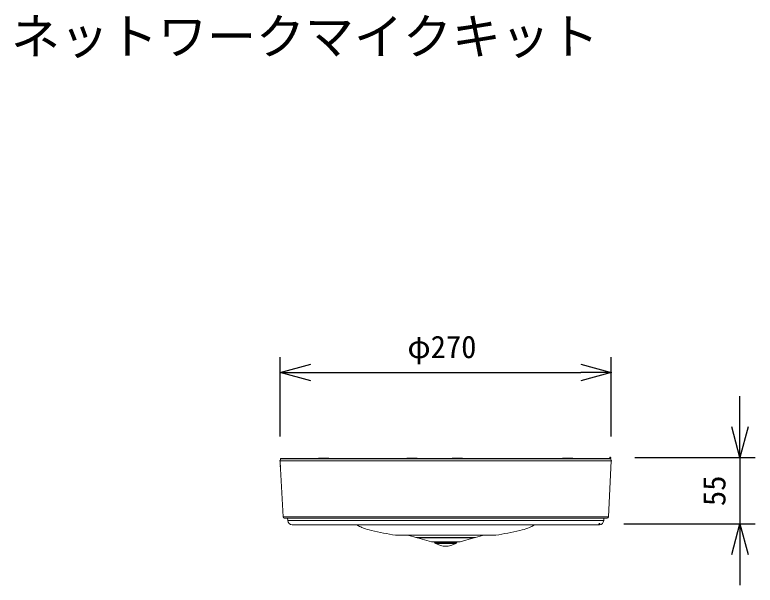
# Model space of a CAD drawing. Units: millimetres, scale not verified. Extents: x -63 to 62, y -116 to 117.
# Drawn here: x -35.2 to 25.3, y 70.2 to 116.7 of the extents above; entities that cross this region are included whole.
import ezdxf
from ezdxf.enums import TextEntityAlignment as Align

# ---------------------------------------------------------------- set-up
doc = ezdxf.new("R2010")
doc.units = ezdxf.units.MM
doc.header["$LTSCALE"] = 0.125
doc.header["$PDMODE"] = 32
doc.header["$PDSIZE"] = 0.025
for name, color, linetype in [('0-0_0', 7, 'Continuous'), ('0-1_Defpoints', 7, 'Continuous'), ('0-2_SUNPO', 7, 'Continuous'), ('0-4_MOJI1', 7, 'Continuous')]:
    doc.layers.add(name, color=color, linetype=linetype)
doc.layers.add('0-3_GAIKEI', color=1, linetype='Continuous', lineweight=18)
doc.styles.add('ＭＳ ゴシック', font='')
doc.styles.get('ＭＳ ゴシック').set_extended_font_data('MS Gothic')

# ---------------------------------------------------------------- blocks, each defined once
blk = doc.blocks.new('_Open30')
at = {"layer": '0-0_0'}
blk.add_line((0, 0), (-1, 0), dxfattribs=at)
blk.add_lwpolyline([(-1, 0.26795), (0, 0), (-1, -0.26795)], dxfattribs=at)
blk = doc.blocks.new('D1')
at = {"layer": '0-1_Defpoints'}
for p in [(207.0209, 340.9031), (179.9792, 333.6934), (207.0209, 333.6934)]:
    blk.add_point(p, dxfattribs=at)
at = {"layer": '0-2_SUNPO'}
for p, q in [((179.9792, 335.6934), (179.9792, 342.1531)), ((207.0209, 335.6934), (207.0209, 342.1531)), ((182.4792, 340.9031), (204.5209, 340.9031))]:
    blk.add_line(p, q, dxfattribs=at)
at = {"layer": '0-2_SUNPO', "xscale": 2.5, "yscale": 2.5, "rotation": 180}
blk.add_blockref('_Open30', (179.9792, 340.9031), dxfattribs=at)
at = {"layer": '0-2_SUNPO', "xscale": 2.5, "yscale": 2.5}
blk.add_blockref('_Open30', (207.0209, 340.9031), dxfattribs=at)
at = {"layer": '0-2_SUNPO', "style": 'ＭＳ ゴシック'}
blk.add_text('φ270', height=1.833, dxfattribs=at).set_placement((190.375, 341.5281), align=Align.BOTTOM_LEFT)
blk = doc.blocks.new('D2')
at = {"layer": '0-1_Defpoints'}
for p in [(206.9403, 333.961), (206.05, 328.541), (217.5209, 328.541)]:
    blk.add_point(p, dxfattribs=at)
at = {"layer": '0-2_SUNPO'}
for p, q in [((217.5209, 336.461), (217.5209, 338.961)), ((208.9403, 333.961), (218.7709, 333.961)), ((217.5209, 333.961), (217.5209, 328.541)), ((208.05, 328.541), (218.7709, 328.541)), ((217.5209, 326.041), (217.5209, 323.541))]:
    blk.add_line(p, q, dxfattribs=at)
at = {"layer": '0-2_SUNPO', "xscale": 2.5, "yscale": 2.5}
for p, rotation in [((217.5209, 333.961), 270), ((217.5209, 328.541), 90)]:
    blk.add_blockref('_Open30', p, dxfattribs=dict(at, rotation=rotation))
at = {"layer": '0-2_SUNPO', "style": 'ＭＳ ゴシック'}
blk.add_text('55', height=1.833, rotation=90, dxfattribs=at).set_placement((216.8959, 330.001), align=Align.BOTTOM_LEFT)

msp = doc.modelspace()

# ---------------------------------------------------------------- linework, layer by layer
at = {"layer": '0-3_GAIKEI', "color": 7}
for p, q in [((-13.4908, 80.4453), (-13.5107, 80.3549)), ((-13.4908, 80.4453), (-13.4825, 80.487)), ((13.4397, 80.5273), (-13.4335, 80.5273)), ((13.4887, 80.487), (13.5203, 80.3276)), ((-13.5218, 80.2373), (-13.5168, 80.2373)), ((-13.5113, 80.0373), (-13.5218, 80.2373)), ((-13.5176, 80.347), (-13.5215, 80.3276)), ((-13.5168, 80.2373), (-13.5215, 80.3276)), ((-13.5113, 80.0373), (-13.5063, 80.0373)), ((-13.501, 79.9373), (-13.5063, 80.0373)), ((-13.4928, 79.6873), (-13.506, 79.9373)), ((-13.506, 79.9373), (-13.5047, 79.9373)), ((-13.5026, 79.9415), (-13.5028, 79.94)), ((-13.5023, 79.942), (-13.5026, 79.9415)), ((-13.5013, 79.942), (-13.5023, 79.942)), ((13.2805, 75.7521), (13.5203, 80.3276)), ((-13.2817, 75.7521), (-13.4879, 79.6873)), ((13.1806, 75.6573), (-13.1818, 75.6573)), ((-12.9005, 75.4481), (-12.906, 75.6573)), ((12.8992, 75.4481), (12.9047, 75.6573)), ((-12.5507, 75.1073), (12.5493, 75.1073)), ((4.0994, 74.2573), (-4.1006, 74.2573)), ((-2.4206, 74.0662), (2.4194, 74.0662)), ((-2.3206, 74.0501), (-2.3206, 74.0662)), ((-1.1682, 73.7126), (-2.306, 74.0308)), ((1.167, 73.7126), (2.3048, 74.0308)), ((2.3194, 74.0501), (2.3194, 74.0662)), ((-1.1628, 73.7118), (1.1616, 73.7118)), ((-0.9356, 73.7118), (-0.9356, 73.7049)), ((-0.9356, 73.7049), (-0.8906, 73.6599)), ((-0.8906, 73.6599), (-0.8803, 73.6049)), ((-0.8803, 73.6049), (-0.8397, 73.5859)), ((-0.8397, 73.5859), (0.8384, 73.5859)), ((0.8791, 73.6049), (0.8384, 73.5859)), ((0.8894, 73.6599), (0.8791, 73.6049)), ((0.9344, 73.7049), (0.8894, 73.6599)), ((0.9344, 73.7118), (0.9344, 73.7049))]:
    msp.add_line(p, q, dxfattribs=at)
at = {"layer": '0-3_GAIKEI'}
for p, q in [((13.4887, 80.487), (-13.4825, 80.487)), ((-10.3546, 80.5373), (-10.3738, 80.5273)), ((-3.157, 80.5373), (-3.1763, 80.5273)), ((0.5578, 80.5373), (0.5386, 80.5273)), ((0.5578, 80.5373), (1.3578, 80.5373)), ((1.3578, 80.5373), (1.3771, 80.5273)), ((9.5533, 80.5373), (9.5341, 80.5273)), ((9.5533, 80.5373), (10.3533, 80.5373)), ((10.3533, 80.5373), (10.3726, 80.5273)), ((13.5203, 80.3276), (-13.5215, 80.3276)), ((-13.5031, 79.9067), (-13.5047, 79.9373)), ((-13.5003, 79.833), (-13.5042, 79.9067)), ((-13.5031, 79.9067), (-13.5042, 79.9067)), ((-13.5037, 79.9373), (-13.4986, 79.9373)), ((-13.4906, 79.6873), (-13.5037, 79.9373)), ((-13.5029, 79.9373), (-13.5028, 79.94)), ((-13.5011, 79.9376), (-13.5029, 79.9376)), ((-13.5012, 79.94), (-13.5028, 79.94)), ((-13.4881, 79.7185), (-13.5028, 79.9373)), ((-13.5013, 79.9415), (-13.5026, 79.9415)), ((-13.5016, 79.9088), (-13.4899, 79.6873)), ((-13.5003, 79.833), (-13.4983, 79.833)), ((-13.4881, 79.7185), (-13.4997, 79.9373)), ((-13.4977, 79.8026), (-13.4993, 79.833)), ((-13.4943, 79.7179), (-13.4987, 79.8026)), ((-13.4967, 79.8026), (-13.4987, 79.8026)), ((-13.4855, 79.6873), (-13.4986, 79.9373)), ((-13.4943, 79.7179), (-13.4931, 79.7179)), ((-13.4915, 79.6873), (-13.4931, 79.7179)), ((-13.4915, 79.6873), (-13.4928, 79.6873)), ((-13.4855, 79.6873), (-13.4906, 79.6873)), ((-13.4893, 79.6841), (-13.4898, 79.6873)), ((-13.4879, 79.686), (-13.4896, 79.686)), ((-13.4893, 79.6841), (-13.489, 79.683)), ((-13.4878, 79.6841), (-13.4893, 79.6841)), ((-13.489, 79.683), (-13.4887, 79.6827)), ((-13.4877, 79.683), (-13.489, 79.683)), ((-13.4877, 79.6827), (-13.4887, 79.6827)), ((13.2805, 75.7521), (-13.2817, 75.7521)), ((-12.9005, 75.4481), (12.8992, 75.4481)), ((2.4263, 74.0675), (-2.4276, 74.0675)), ((2.3194, 74.0501), (-2.3206, 74.0501)), ((2.3048, 74.0308), (-2.306, 74.0308)), ((1.167, 73.7126), (-1.1682, 73.7126)), ((-0.9356, 73.7049), (0.9344, 73.7049)), ((-0.8906, 73.6599), (0.8894, 73.6599)), ((-0.8803, 73.6049), (0.8791, 73.6049)), ((-0.8219, 73.5859), (-0.8206, 73.5846)), ((-0.8206, 73.5846), (0.8194, 73.5846)), ((0.8207, 73.5859), (0.8194, 73.5846))]:
    msp.add_line(p, q, dxfattribs=at)
for points in [[(-13.4908, 80.4453), (-13.5071, 80.3688), (-13.5126, 80.3481), (-13.513, 80.3471), (-13.5132, 80.347), (-13.5176, 80.347)], [(-10.3546, 80.5373), (-9.5546, 80.5373), (-9.5353, 80.5273)], [(-3.157, 80.5373), (-2.357, 80.5373), (-2.3378, 80.5273)], [(-13.5016, 79.9088), (-13.4988, 79.8635), (-13.4869, 79.6873)]]:
    msp.add_lwpolyline(points, dxfattribs=at)
at = {"layer": '0-3_GAIKEI', "color": 7}
for points in [[(-7.2568, 75.1073), (-7.1221, 75.0282), (-7.0309, 74.9788), (-6.9383, 74.9326), (-6.8443, 74.8899), (-6.7007, 74.8318), (-6.5542, 74.7803), (-6.4051, 74.7349), (-6.2541, 74.6942), (-6.0506, 74.6448)], [(7.2556, 75.1073), (7.1209, 75.0282), (7.0297, 74.9788), (6.9371, 74.9326), (6.843, 74.8899), (6.6994, 74.8318), (6.5529, 74.7803), (6.4039, 74.7349), (6.2528, 74.6942), (6.0494, 74.6448)]]:
    msp.add_lwpolyline(points, dxfattribs=at)
for centre, radius, start, end in [((-13.4335, 80.4773), 0.05, 90, 168.76585), ((13.4397, 80.4773), 0.05, 11.19614, 90), ((-13.4686, 80.3373), 0.05, 140.32548, 168.80375), ((-13.1818, 75.7573), 0.1, 183, 270), ((13.1806, 75.7573), 0.1, 270, 357), ((-12.5507, 75.4573), 0.35, 181.5, 270), ((12.5493, 75.4573), 0.35, 270, 358.5), ((0.7684, 103.8595), 30, 256.86184, 260.65958), ((-0.7696, 103.8595), 30, 279.34041, 283.13815), ((-3.6472, 70.7868), 3.5, 69.60771, 82.55555), ((-2.4206, 74.0865), 0.0203, 249.74388, 269.87535), ((-2.3006, 74.0501), 0.02, 180.00001, 254.37303), ((2.2994, 74.0501), 0.02, 285.62697, 360), ((2.4193, 74.0865), 0.0203, 270.12465, 290.25611), ((3.6459, 70.7868), 3.5, 97.44444, 110.39228), ((-1.1627, 73.7324), 0.0206, 254.53672, 269.70813), ((-0.0006, 74.9434), 1.587, 238.88897, 301.11109)]:
    msp.add_arc(centre, radius, start, end, dxfattribs=at)
at = {"layer": '0-3_GAIKEI'}
msp.add_arc((1.1615, 73.7324), 0.0206, 270.29187, 285.46329, dxfattribs=at)
at = {"layer": '0-3_GAIKEI', "color": 7}
msp.add_ellipse((-13.4335, 80.4773), major_axis=(0, 0.05), ratio=0.999448, start_param=0, end_param=1.3753868, dxfattribs=at)
at = {"layer": '0-3_GAIKEI'}
msp.add_ellipse((-13.4642, 80.3373), major_axis=(0, 0.05), ratio=0.99967, start_param=1.1716791, end_param=1.3753868, dxfattribs=at)

# ---------------------------------------------------------------- block references
at = {"layer": '0-2_SUNPO'}
for name in ['D1', 'D2']:
    msp.add_blockref(name, (-193.5007, -253.3658), dxfattribs=at)

# ---------------------------------------------------------------- texts
at = {"layer": '0-4_MOJI1', "style": 'ＭＳ ゴシック'}
msp.add_text('ネットワークマイクキット', height=2.933, dxfattribs=at).set_placement((-35.5007, 112.6342), align=Align.BOTTOM_LEFT)

doc.saveas('drawing.dxf')
